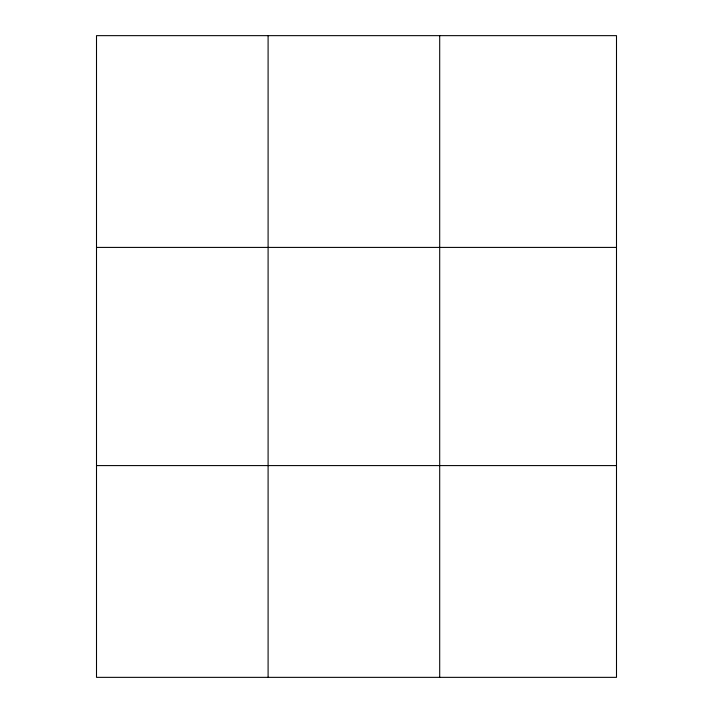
<?xml version="1.0" encoding="UTF-8"?>
<svg xmlns="http://www.w3.org/2000/svg" width="713" height="713" viewBox="0 0 713 713"><rect width="100%" height="100%" fill="white"/><g stroke="black" fill="none" stroke-linecap="round" stroke-linejoin="round"><path stroke-width="1.07" d="M268.097 677.35L268.097 35.65M439.698 677.35L439.698 35.65M96.505 247.411L616.495 247.411M96.505 465.589L616.495 465.589M616.495 665.585L616.495 677.35L96.505 677.35L96.505 35.65L616.495 35.65L616.495 665.585"/></g></svg>
